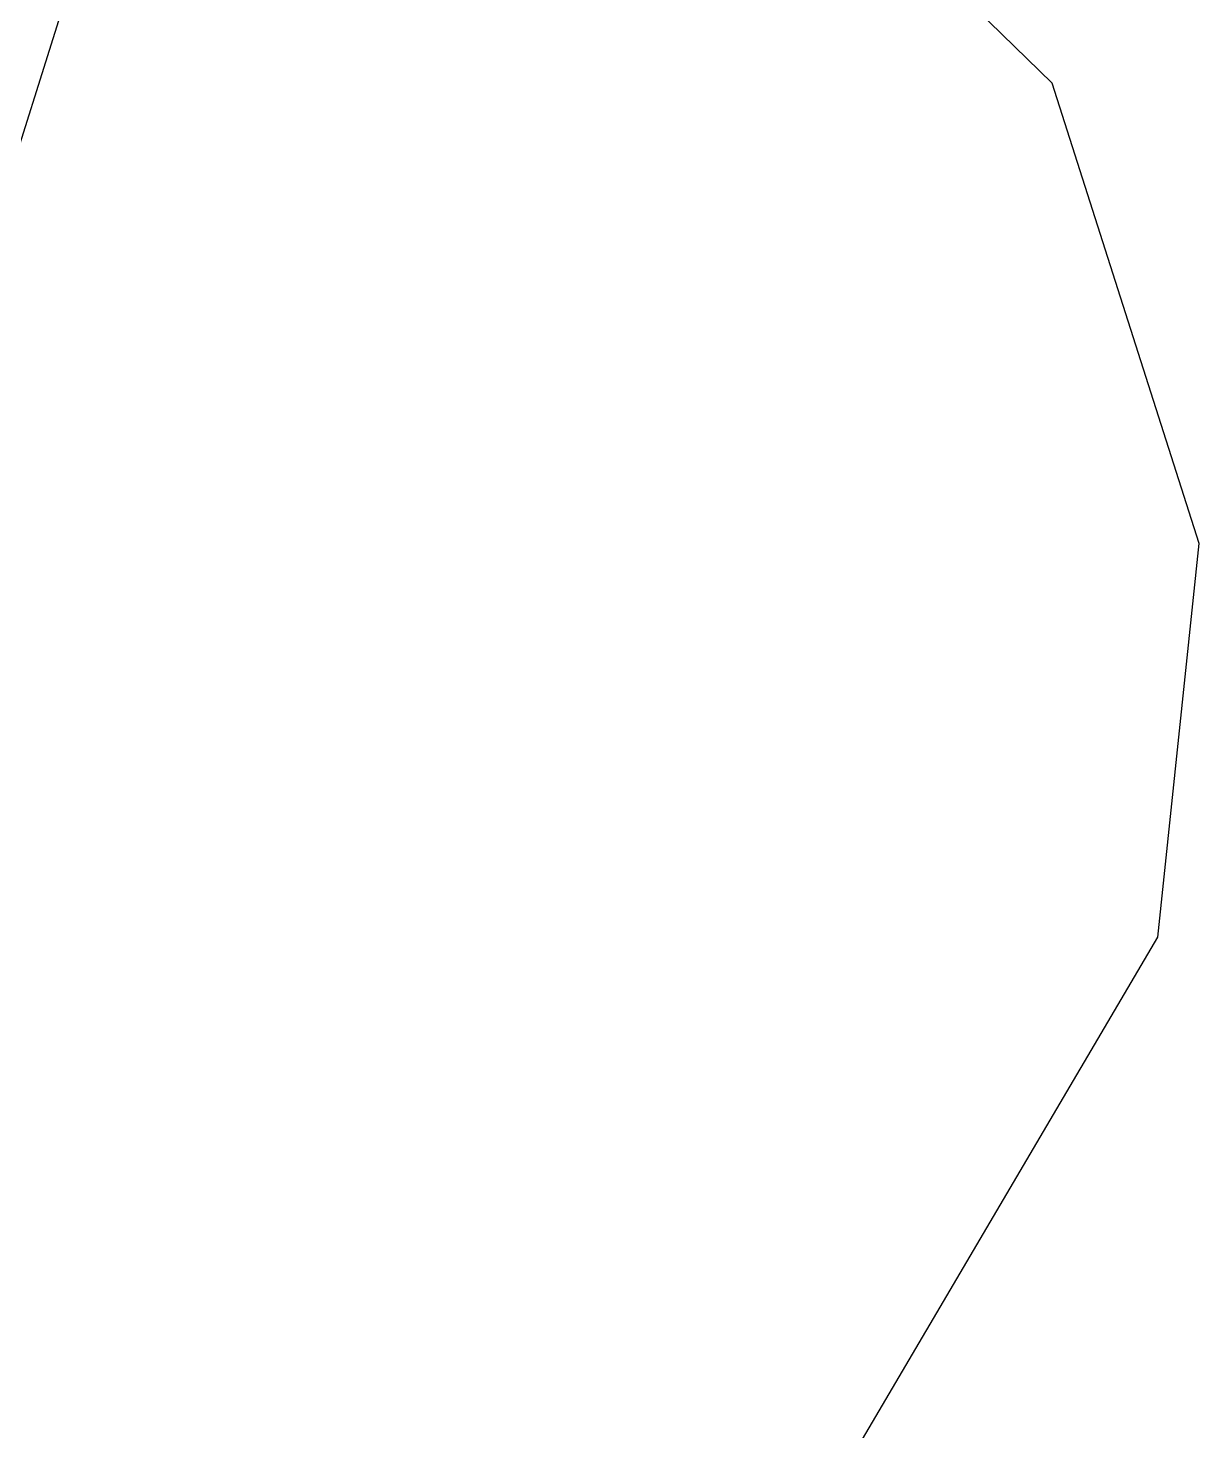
# Model space of a CAD drawing. Header units: metres. Extents: x 507649 to 509016, y 6966950 to 6967777.
# Drawn here: x 507948.62 to 507950.415, y 6967086.114 to 6967088.256 of the extents above; entities that cross this region are included whole.
import ezdxf

# ---------------------------------------------------------------- set-up
doc = ezdxf.new("R2010")
doc.units = ezdxf.units.M
doc.layers.add('_PROP-BDY', color=6, linetype='Continuous', plot=False)
doc.layers.add('mga2020bdy', color=252, linetype='Continuous')
doc.layers.add('XREF', color=7, linetype='Continuous')

# ---------------------------------------------------------------- blocks, each defined once
blk = doc.blocks.new('25027_BNP_Skygate Play-Sheet - 000101 - SITE PLAN')
at = {"layer": '_PROP-BDY'}
for p, q in [((-2472665.97, 3949665.57), (-2471110.78, 3946683.12)), ((-2469919.3, 3946129.02), (-2459651.41, 3948628.9)), ((-2471110.78, 3946683.12), (-2470634.64, 3946311.02)), ((-2470634.64, 3946311.02), (-2469919.3, 3946129.02))]:
    blk.add_line(p, q, dxfattribs=at)
blk = doc.blocks.new('XE_ARCH')
at = {"xscale": 0.001, "yscale": 0.001, "zscale": 0.001, "rotation": 121.996}
blk.add_blockref('25027_BNP_Skygate Play-Sheet - 000101 - SITE PLAN', (509988.1258, 6971273.7702), dxfattribs=at)
blk = doc.blocks.new('XE_SURVEY')
at = {"layer": 'mga2020bdy'}
blk.add_polyline3d([(507942.8976, 6967107.616, 2.489), (507946.3383, 6967102.1153, 2.534), (507949.6851, 6967096.8776, 2.534), (507952.9638, 6967092.6544, 2.571), (507960.5018, 6967089.9358, 2.563), (507956.2555, 6967090.6533, 2.568), (507949.5313, 6967091.012, 2.555), (507945.2067, 6967077.2832, 2.6235), (507943.1898, 6967071.1673, 2.6286), (507940.9201, 6967065.5084, 2.6367), (507937.9561, 6967062.1135, 2.5738), (507930.838, 6967057.8357, 2.6598)], dxfattribs=at)

msp = doc.modelspace()

# ---------------------------------------------------------------- block references
at = {"layer": 'XREF'}
msp.add_blockref('XE_SURVEY', (0, 0), dxfattribs=at)

# ---------------------------------------------------------------- next in the draw order: block references
msp.add_blockref('XE_ARCH', (0, 0), dxfattribs=at)

doc.saveas('drawing.dxf')
